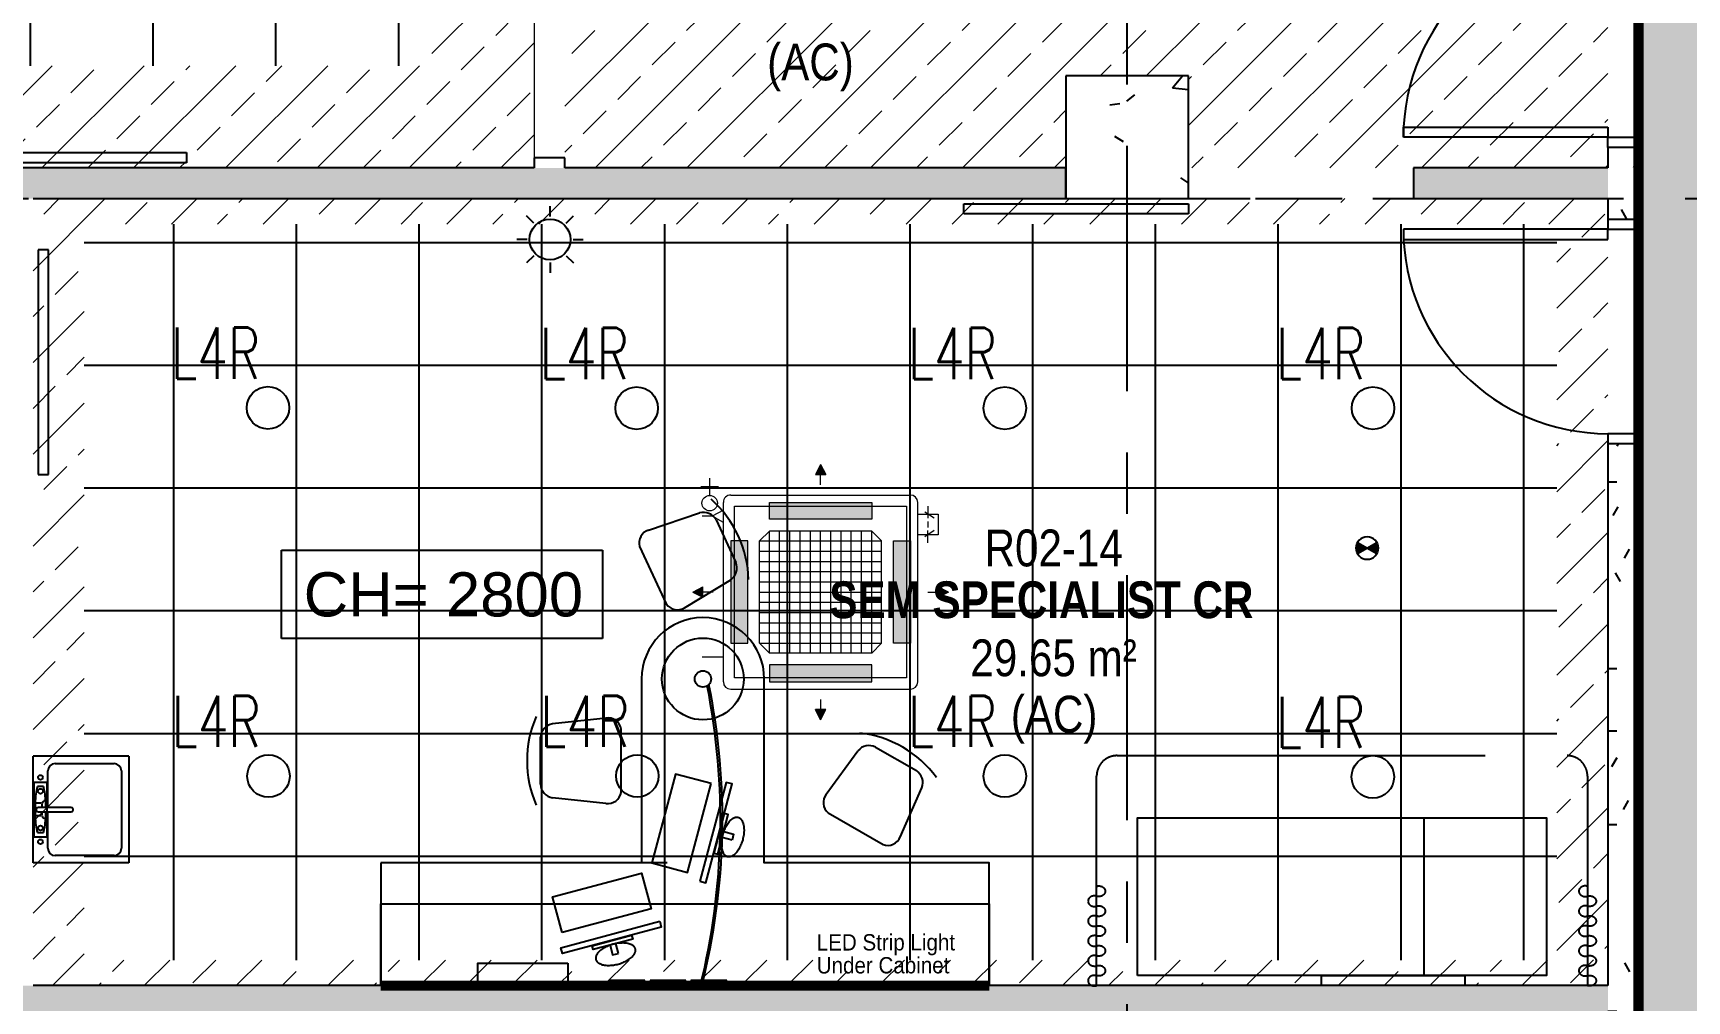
# Model space of a CAD drawing. Header units: millimetres. Extents: x -92759 to 184353, y -15225 to 86714.
# Drawn here: x 67351 to 75437, y 26216 to 30951 of the extents above; entities that cross this region are included whole.
import ezdxf

# ---------------------------------------------------------------- set-up
doc = ezdxf.new("R2010")
doc.units = ezdxf.units.MM
for name, pattern in [('HIDDEN', [0.375, 0.25, -0.125]), ('IDA - Grid Line', [2100, 1200, -300, 300, -300]), ('IDA - Hidden 2-1', [450, 300, -150]), ('IMPORT-ACAD_ISO12W100', [3150, 1800, -450, 0, -450, 0, -450])]:
    doc.linetypes.add(name, pattern=pattern)
for name, color, linetype in [('0-1', 9, 'Continuous'), ('0-Motion Sensor', 1, 'Continuous'), ('A-_DOOR----_E', 8, 'Continuous'), ('A-_ROOMNAME_A', 8, 'Continuous'), ('A-_SANIFIXR_E', 8, 'Continuous'), ('A-_WALL----_H-1', 9, 'Continuous'), ('A-_WALLPRTN_E', 8, 'Continuous'), ('A-PATT-CONC', 8, 'Continuous'), ('E-_LIGT----_E-', 3, 'Continuous'), ('E-legend', 1, 'Continuous'), ('HF Text', 7, 'Continuous'), ('M-_SANIFIXR_E', 9, 'Continuous'), ('M-ACMV_FCU', 5, 'Continuous'), ('PDF_M-_ACON----_E-N', 7, 'Continuous'), ('S-_COLN----_E', 8, 'Continuous')]:
    doc.layers.add(name, color=color, linetype=linetype)
for name, color, linetype, lineweight in [('A--', 134, '500-1-RP', 25), ('HFI 9MM FPB', 94, 'Continuous', 5), ('M-ACMV_CDP', 190, 'DRAIN_PIPE', 25), ('M-ACMV_FCU-1', 86, 'Continuous', 9), ('M-ACMV_PWR', 1, 'REFRIGERANT', 25), ('M-ACMV_REF_PIPE', 134, '500-1-RP', 25), ('M-ACMV_VCD', 7, 'Continuous', 25)]:
    doc.layers.add(name, color=color, linetype=linetype, lineweight=lineweight)
for name, color, linetype, true_color in [('A-_DETA----_E-1', 7, 'IDA - Hidden 2-1', 0xa5a5a5), ('A-_DETA----_ED-2', 1, 'Continuous', 0xff0000), ('A-_FURN--1', 7, 'Continuous', 0xaaaaaa), ('A-_FURN--2', 7, 'IMPORT-ACAD_ISO12W100', 0xaaaaaa), ('A-_FURN--3', 7, 'Continuous', 0xaaaaaa), ('A-_FURN--4', 7, 'Continuous', 0xaaaaaa), ('A-_FURN_CURTAIN-2', 7, 'Continuous', 0xaaaaaa), ('E-_FIREALAM_E-1', 1, 'Continuous', 0xff0000), ('S-_ANOTGRID_E-1', 9, 'IDA - Grid Line', 0x808080)]:
    doc.layers.add(name, color=color, linetype=linetype, true_color=true_color)
doc.styles.add('Arial', font='arial.ttf')
doc.styles.add('Arial Narrow_2', font='ARIALN.TTF', dxfattribs={"height": 225})
doc.styles.add('Arial Narrow_B_1', font='ARIALNB.TTF', dxfattribs={"height": 300})
doc.styles.add('Arial_4', font='arial.ttf', dxfattribs={"height": 1.8})
doc.styles.add('Simplex', font='simplex_.ttf', dxfattribs={"width": 0.7, "height": 450})
doc.styles.get("Standard").update_dxf_attribs({"font": 'arial.ttf'})
doc.linetypes.add('500-1-RP', pattern='A,0.75,-0.5,0.75,-0.5,0.75,-0.5,0.75,-1.7,["RP",Standard,S=1,R=0,X=-1,Y=-0.5],-1.7', length=7.9)
doc.linetypes.add('DRAIN_PIPE', pattern='A,0.5,-0.2,["D",Standard,S=0.1,R=0,X=-0.1,Y=-0.05],-0.25', length=0.95)
doc.linetypes.add('REFRIGERANT', pattern='A,15,-5.08,["R",Standard,S=2.54,R=0,X=-2.54,Y=-1.27],-5.08', length=25.16)
pattern_1 = [(0, (-11670.95, 40338.29), (609.6, 152.4), [50.292, -406.908, 50.292, -406.908, -2438.4]), (0, (-11670.95, 40338.29), (609.6, 152.4), [-914.4, 50.292, -864.108, 50.292, -406.908, -1066.8]), (0, (-11670.95, 40338.29), (609.6, 152.4), [-2286, 50.292, -254.508, 50.292, -711.708]), (120, (-11442.35, 40414.49), (-436.78227, 451.7291), [50.292, -406.908, 50.292, -406.908, -2438.4]), (120, (-11442.35, 40414.49), (-436.78227, 451.7291), [-914.4, 50.292, -864.108, 50.292, -406.908, -1066.8]), (120, (-11442.35, 40414.49), (-436.78227, 451.7291), [-2286, 50.292, -254.508, 50.292, -711.708]), (240, (-11366.15, 40719.29), (-172.81773, -604.1291), [50.292, -406.908, 50.292, -406.908, -2438.4]), (240, (-11366.15, 40719.29), (-172.81773, -604.1291), [-914.4, 50.292, -864.108, 50.292, -406.908, -1066.8]), (240, (-11366.15, 40719.29), (-172.81773, -604.1291), [-2286, 50.292, -254.508, 50.292, -711.708])]
pattern_2 = [(45, (-581589.02, -147239), (-224.5064, 224.5064), []), (45, (-581364.5, -147239), (-224.5064, 224.5064), [158.75, -79.375])]
pattern_3 = [(45, (-381589.02, -647239), (-224.5064, 224.5064), []), (45, (-381364.5, -647239), (-224.5064, 224.5064), [158.75, -79.375])]

# ---------------------------------------------------------------- blocks, each defined once
blk = doc.blocks.new('IDA - F - Single - Swing1 - 1100L X 2200H -TD-03-10510365-BLK8_RHH_2ND STOREY PLAN')
at = {"layer": 'A-_DOOR----_E'}
for p, q in [((-550, 75), (-500, 75)), ((-500, 75), (-500, -75)), ((500, 75), (550, 75)), ((500, -75), (500, 75)), ((-500, -75), (-550, -75)), ((450, -75), (500, -75)), ((450, -1075), (450, -75)), ((500, -75), (500, -1075)), ((550, -75), (500, -75)), ((500, -1075), (450, -1075))]:
    blk.add_line(p, q, dxfattribs=at)
blk.add_arc((500, -75), 1000, 180, 270, dxfattribs=at)
blk = doc.blocks.new('IDA - Strobe Light - IDA - Strobe Light-8826107-BLK8_RHH_2ND STOREY PLAN')
at = {"layer": 'A-_DETA----_ED-2'}
for p, q in [((0, 312.5), (0, 362.5)), ((-79.5, 279.5), (-114.9, 314.9)), ((79.5, 279.5), (114.9, 314.9)), ((-112.5, 200), (-162.5, 200)), ((112.5, 200), (162.5, 200)), ((-79.5, 120.5), (-114.9, 85.1)), ((0, 87.5), (0, 37.5)), ((79.5, 120.5), (114.9, 85.1))]:
    blk.add_line(p, q, dxfattribs=at)
blk.add_circle((0, 200), 100, dxfattribs=at)
blk = doc.blocks.new('One-Pane_Sliding_Door_4854 - B8-SD04 1100x2200-10511347-BLK8_RHH_2ND STOREY PLAN')
at = {"layer": 'A-_DOOR----_E'}
for p, q in [((-1650, -150), (-1650, -100)), ((-1650, -100), (-550, -100)), ((-550, -150), (-1650, -150)), ((-550, -100), (-550, -150))]:
    blk.add_line(p, q, dxfattribs=at)
blk = doc.blocks.new('One-Pane_Sliding_Door_4854 - B8-SD04 1100x2200-10511346-BLK8_RHH_2ND STOREY PLAN')
at = {"layer": 'A-_DOOR----_E'}
for p, q in [((-550, 150), (-1650, 150)), ((-1650, 150), (-1650, 100)), ((-1650, 100), (-550, 100)), ((-550, 100), (-550, 150))]:
    blk.add_line(p, q, dxfattribs=at)
blk = doc.blocks.new('IDA - F - Single - Swing1 - 1100L X 2200H -TD-03-10510367-BLK8_RHH_2ND STOREY PLAN')
at = {"layer": 'A-_DOOR----_E'}
for p, q in [((500, 1075), (450, 1075)), ((450, 1075), (450, 75)), ((500, 75), (500, 1075)), ((-500, 75), (-550, 75)), ((-500, -75), (-500, 75)), ((450, 75), (500, 75)), ((550, 75), (500, 75)), ((500, 75), (500, -75)), ((-550, -75), (-500, -75)), ((500, -75), (550, -75))]:
    blk.add_line(p, q, dxfattribs=at)
blk.add_arc((500, 75), 1000, 90, 180, dxfattribs=at)
blk = doc.blocks.new('1599_FURN_RHH_BLK8 _NEW__2ND STY_dwg_CURTAIN-10345795-BLK8_RHH_2ND STOREY PLAN')
at = {"layer": 'A-_FURN_CURTAIN-2'}
for points, weights in [([(364509.6, -317062.5), (364509.6, -317036.7), (364540.9, -317036.7)], [1, 0.707106781187, 1]), ([(364540.9, -317088.4), (364509.6, -317088.4), (364509.6, -317062.5)], [1, 0.707106781187, 1]), ([(364540.9, -317036.7), (364546.5, -317036.7), (364551.8, -317038.2)], [1, 0.931303290589, 0.894831553152]), ([(364562.6, -316988.1), (364557, -316988.1), (364551.8, -316989.6)], [1, 0.931303290714, 0.894831553285]), ([(364551.8, -317038.2), (364557, -317039.8), (364562.6, -317039.8)], [0.894831553151, 0.931303290588, 1]), ([(364593.9, -317013.9), (364593.9, -316988.1), (364562.6, -316988.1)], [1, 0.707106781187, 1]), ([(364562.6, -317039.8), (364593.9, -317039.8), (364593.9, -317013.9)], [1, 0.707106781187, 1]), ([(364509.6, -317159.7), (364509.6, -317133.8), (364540.9, -317133.8)], [1, 0.707106781187, 1]), ([(364551.8, -317086.8), (364546.5, -317088.4), (364540.9, -317088.4)], [0.894831553149, 0.931303290586, 1]), ([(364540.9, -317133.8), (364546.5, -317133.8), (364551.8, -317135.4)], [1, 0.931303290587, 0.894831553151]), ([(364562.6, -317085.3), (364557, -317085.3), (364551.8, -317086.8)], [1, 0.931303290589, 0.894831553152]), ([(364551.8, -317135.4), (364557, -317137), (364562.6, -317137)], [0.894831553149, 0.931303290586, 1]), ([(364593.9, -317111.1), (364593.9, -317085.3), (364562.6, -317085.3)], [1, 0.707106781187, 1]), ([(364562.6, -317137), (364593.9, -317137), (364593.9, -317111.1)], [1, 0.707106781187, 1]), ([(364540.9, -317185.6), (364509.6, -317185.6), (364509.6, -317159.7)], [1, 0.707106781187, 1]), ([(364551.8, -317184), (364546.5, -317185.6), (364540.9, -317185.6)], [0.89483155315, 0.931303290587, 1]), ([(364562.6, -317182.4), (364557, -317182.4), (364551.8, -317184)], [1, 0.931303290587, 0.894831553151]), ([(364593.9, -317208.3), (364593.9, -317182.4), (364562.6, -317182.4)], [1, 0.707106781187, 1]), ([(364562.6, -317234.2), (364593.9, -317234.2), (364593.9, -317208.3)], [1, 0.707106781187, 1]), ([(364509.6, -317256.9), (364509.6, -317231), (364540.9, -317231)], [1, 0.707106781187, 1]), ([(364540.9, -317282.8), (364509.6, -317282.8), (364509.6, -317256.9)], [1, 0.707106781187, 1]), ([(364540.9, -317231), (364546.5, -317231), (364551.8, -317232.6)], [1, 0.931303290587, 0.894831553151]), ([(364551.8, -317281.2), (364546.5, -317282.8), (364540.9, -317282.8)], [0.894831553151, 0.931303290587, 1]), ([(364551.8, -317232.6), (364557, -317234.2), (364562.6, -317234.2)], [0.89483155315, 0.931303290586, 1]), ([(364562.6, -317279.6), (364557, -317279.6), (364551.8, -317281.2)], [1, 0.931303290588, 0.894831553151]), ([(364593.9, -317305.5), (364593.9, -317279.6), (364562.6, -317279.6)], [1, 0.707106781187, 1]), ([(364562.6, -317331.4), (364593.9, -317331.4), (364593.9, -317305.5)], [1, 0.707106781187, 1]), ([(364509.6, -317354.1), (364509.6, -317328.2), (364540.9, -317328.2)], [1, 0.707106781187, 1]), ([(364540.9, -317380), (364509.6, -317380), (364509.6, -317354.1)], [1, 0.707106781187, 1]), ([(364540.9, -317328.2), (364546.5, -317328.2), (364551.8, -317329.8)], [1, 0.931303290716, 0.894831553287]), ([(364551.8, -317378.4), (364546.5, -317380), (364540.9, -317380)], [0.894831553151, 0.931303290587, 1]), ([(364551.8, -317329.8), (364557, -317331.4), (364562.6, -317331.4)], [0.89483155315, 0.931303290587, 1]), ([(364562.6, -317376.8), (364557, -317376.8), (364551.8, -317378.4)], [1, 0.931303290587, 0.89483155315]), ([(364593.9, -317402.7), (364593.9, -317376.8), (364562.6, -317376.8)], [1, 0.707106781187, 1]), ([(364509.6, -317451.3), (364509.6, -317425.4), (364540.9, -317425.4)], [1, 0.707106781187, 1]), ([(364540.9, -317477.2), (364509.6, -317477.2), (364509.6, -317451.3)], [1, 0.707106781187, 1]), ([(364540.9, -317425.4), (364546.5, -317425.4), (364551.8, -317427)], [1, 0.931303290587, 0.894831553151]), ([(364551.8, -317427), (364557, -317428.6), (364562.6, -317428.6)], [0.89483155315, 0.931303290587, 1]), ([(364562.6, -317428.6), (364593.9, -317428.6), (364593.9, -317402.7)], [1, 0.707106781187, 1]), ([(364551.8, -317475.6), (364546.5, -317477.2), (364540.9, -317477.2)], [0.894831553151, 0.931303290587, 1])]:
    blk.add_rational_spline(points, weights, degree=2, dxfattribs=at)
blk = doc.blocks.new('1599_FURN_RHH_BLK8 _NEW__2ND STY_dwg_CURTAIN-10345796-BLK8_RHH_2ND STOREY PLAN')
at = {"layer": 'A-_FURN_CURTAIN-2'}
for points, weights in [([(364509.6, -317062.5), (364509.6, -317036.7), (364540.9, -317036.7)], [1, 0.707106781187, 1]), ([(364540.9, -317088.4), (364509.6, -317088.4), (364509.6, -317062.5)], [1, 0.707106781187, 1]), ([(364540.9, -317036.7), (364546.5, -317036.7), (364551.8, -317038.2)], [1, 0.931303290589, 0.894831553152]), ([(364562.6, -316988.1), (364557, -316988.1), (364551.8, -316989.6)], [1, 0.931303290714, 0.894831553285]), ([(364551.8, -317038.2), (364557, -317039.8), (364562.6, -317039.8)], [0.894831553151, 0.931303290588, 1]), ([(364593.9, -317013.9), (364593.9, -316988.1), (364562.6, -316988.1)], [1, 0.707106781187, 1]), ([(364562.6, -317039.8), (364593.9, -317039.8), (364593.9, -317013.9)], [1, 0.707106781187, 1]), ([(364509.6, -317159.7), (364509.6, -317133.8), (364540.9, -317133.8)], [1, 0.707106781187, 1]), ([(364551.8, -317086.8), (364546.5, -317088.4), (364540.9, -317088.4)], [0.894831553149, 0.931303290586, 1]), ([(364540.9, -317133.8), (364546.5, -317133.8), (364551.8, -317135.4)], [1, 0.931303290587, 0.894831553151]), ([(364562.6, -317085.3), (364557, -317085.3), (364551.8, -317086.8)], [1, 0.931303290589, 0.894831553152]), ([(364551.8, -317135.4), (364557, -317137), (364562.6, -317137)], [0.894831553149, 0.931303290586, 1]), ([(364593.9, -317111.1), (364593.9, -317085.3), (364562.6, -317085.3)], [1, 0.707106781187, 1]), ([(364562.6, -317137), (364593.9, -317137), (364593.9, -317111.1)], [1, 0.707106781187, 1]), ([(364540.9, -317185.6), (364509.6, -317185.6), (364509.6, -317159.7)], [1, 0.707106781187, 1]), ([(364551.8, -317184), (364546.5, -317185.6), (364540.9, -317185.6)], [0.89483155315, 0.931303290587, 1]), ([(364562.6, -317182.4), (364557, -317182.4), (364551.8, -317184)], [1, 0.931303290587, 0.894831553151]), ([(364593.9, -317208.3), (364593.9, -317182.4), (364562.6, -317182.4)], [1, 0.707106781187, 1]), ([(364562.6, -317234.2), (364593.9, -317234.2), (364593.9, -317208.3)], [1, 0.707106781187, 1]), ([(364509.6, -317256.9), (364509.6, -317231), (364540.9, -317231)], [1, 0.707106781187, 1]), ([(364540.9, -317282.8), (364509.6, -317282.8), (364509.6, -317256.9)], [1, 0.707106781187, 1]), ([(364540.9, -317231), (364546.5, -317231), (364551.8, -317232.6)], [1, 0.931303290587, 0.894831553151]), ([(364551.8, -317281.2), (364546.5, -317282.8), (364540.9, -317282.8)], [0.894831553151, 0.931303290587, 1]), ([(364551.8, -317232.6), (364557, -317234.2), (364562.6, -317234.2)], [0.89483155315, 0.931303290586, 1]), ([(364562.6, -317279.6), (364557, -317279.6), (364551.8, -317281.2)], [1, 0.931303290588, 0.894831553151]), ([(364593.9, -317305.5), (364593.9, -317279.6), (364562.6, -317279.6)], [1, 0.707106781187, 1]), ([(364562.6, -317331.4), (364593.9, -317331.4), (364593.9, -317305.5)], [1, 0.707106781187, 1]), ([(364509.6, -317354.1), (364509.6, -317328.2), (364540.9, -317328.2)], [1, 0.707106781187, 1]), ([(364540.9, -317380), (364509.6, -317380), (364509.6, -317354.1)], [1, 0.707106781187, 1]), ([(364540.9, -317328.2), (364546.5, -317328.2), (364551.8, -317329.8)], [1, 0.931303290716, 0.894831553287]), ([(364551.8, -317378.4), (364546.5, -317380), (364540.9, -317380)], [0.894831553151, 0.931303290587, 1]), ([(364551.8, -317329.8), (364557, -317331.4), (364562.6, -317331.4)], [0.89483155315, 0.931303290587, 1]), ([(364562.6, -317376.8), (364557, -317376.8), (364551.8, -317378.4)], [1, 0.931303290587, 0.89483155315]), ([(364593.9, -317402.7), (364593.9, -317376.8), (364562.6, -317376.8)], [1, 0.707106781187, 1]), ([(364509.6, -317451.3), (364509.6, -317425.4), (364540.9, -317425.4)], [1, 0.707106781187, 1]), ([(364540.9, -317477.2), (364509.6, -317477.2), (364509.6, -317451.3)], [1, 0.707106781187, 1]), ([(364540.9, -317425.4), (364546.5, -317425.4), (364551.8, -317427)], [1, 0.931303290587, 0.894831553151]), ([(364551.8, -317427), (364557, -317428.6), (364562.6, -317428.6)], [0.89483155315, 0.931303290587, 1]), ([(364562.6, -317428.6), (364593.9, -317428.6), (364593.9, -317402.7)], [1, 0.707106781187, 1]), ([(364551.8, -317475.6), (364546.5, -317477.2), (364540.9, -317477.2)], [0.894831553151, 0.931303290587, 1])]:
    blk.add_rational_spline(points, weights, degree=2, dxfattribs=at)
blk = doc.blocks.new('1599_FURN_RHH_BLK8 _NEW__2ND STY_dwg-10261561-BLK8_RHH_2ND STOREY PLAN')
at = {"layer": 'A-_FURN--1'}
for p, q in [((-19940.2, -50822.1), (-19691.6, -50737.1)), ((-19610.4, -50772), (-19513.2, -50980.4)), ((-19984.6, -50902.7), (-19853.9, -51183.1)), ((-19765.3, -51201.8), (-19538.7, -51065)), ((-19974.8, -51550.1), (-19974.8, -52450.1)), ((-20147.2, -51741), (-20410.3, -51769.2)), ((-20074.8, -52104.8), (-20074.8, -51795.4)), ((-20469.2, -52065.1), (-20469.2, -51835.1)), ((-19071.7, -52113.8), (-18916.9, -51901.6)), ((-18830.4, -51883.5), (-18631.2, -51998.5)), ((-20149.1, -52159), (-20410.3, -52131)), ((-18710.7, -52324.4), (-18603.6, -52082.5)), ((-19061.9, -52205.2), (-18794, -52359.9)), ((-19849.8, -52450.1), (-21249.8, -52450.1)), ((-21249.8, -52450.1), (-21249.8, -53050.1)), ((-21249.8, -52650.1), (-18274.8, -52650.1)), ((-21249.8, -53050.1), (-21249.8, -52650.1)), ((-18274.8, -52650.1), (-18274.8, -53050.1)), ((-21249.8, -53050.1), (-18274.8, -53050.1)), ((-18274.8, -53050.1), (-21249.8, -53050.1))]:
    blk.add_line(p, q, dxfattribs=at)
at = {"layer": 'A-_FURN--1', "flags": 128}
blk.add_lwpolyline([(-18274.8, -53050.1), (-18274.8, -52450.1), (-19374.8, -52450.1), (-19374.8, -51550.1)], dxfattribs=at)
for points in [[(-19689.8, -52539), (-19660.8, -52546.7), (-19531.4, -52063.8), (-19560.4, -52056)], [(-19622, -52401.8), (-19602.6, -52407), (-19550.9, -52213.8), (-19570.2, -52208.6)], [(-17549.8, -53000.1), (-17549.8, -52230.1), (-15549.8, -52230.1), (-15549.8, -53000.1)], [(-19532.4, -52337.8), (-19580.6, -52324.9), (-19572.9, -52295.9), (-19524.6, -52308.9)], [(-19885.9, -52735.1), (-19878.2, -52764.1), (-20361.1, -52893.5), (-20368.9, -52864.5)], [(-20023.1, -52802.9), (-20017.9, -52822.2), (-20211.1, -52874), (-20216.2, -52854.7)], [(-20087, -52892.5), (-20100, -52844.2), (-20129, -52852), (-20116, -52900.3)], [(-15949.8, -53050.1), (-16649.8, -53050.1), (-16649.8, -53000.1), (-15949.8, -53000.1)]]:
    blk.add_lwpolyline(points, close=True, dxfattribs=at)
at = {"layer": 'A-_FURN--1'}
for centre, radius, start, end in [((-19998.7, -51080), 547.7, 1.66493, 48.33507), ((-19673.2, -50806.3), 71.6, 28.69503, 104.88429), ((-19921.2, -50885.1), 65.8, 106.73506, 195.48458), ((-19579.9, -51006.4), 71.6, 305.11571, 21.30497), ((-19799.7, -51145.8), 65.8, 214.51542, 303.26494), ((-19674.8, -51550.1), 300, 0, 180), ((-19987.1, -51950), 547.7, 156.66493, 203.33507), ((-20139.6, -51806.3), 65.8, 9.51542, 98.26494), ((-20397.7, -51839.7), 71.6, 100.11571, 176.30497), ((-18971.8, -52358.5), 547.7, 36.66493, 83.33507), ((-18862.1, -51947.7), 71.6, 63.69503, 139.88429), ((-20397.7, -52060.5), 71.6, 183.69503, 259.88429), ((-18670.9, -52058.1), 71.6, 340.11571, 56.30497), ((-20139.6, -52093.9), 65.8, 261.73506, 350.48458), ((-19020.1, -52154.5), 65.8, 141.73506, 230.48458), ((-18771, -52298.3), 65.8, 249.51542, 338.26494)]:
    blk.add_arc(centre, radius, start, end, dxfattribs=at)
for points in [[(-19576.8, -52310.4), (-19550.9, -52213.8), (-19502.6, -52226.8)], [(-19502.6, -52226.8), (-19454.3, -52239.7), (-19480.2, -52336.3)], [(-19554.4, -52419.9), (-19602.6, -52407), (-19576.8, -52310.4)], [(-19480.2, -52336.3), (-19506.1, -52432.9), (-19554.4, -52419.9)], [(-20114.5, -52848.1), (-20211.1, -52874), (-20198.1, -52922.3)], [(-20004.9, -52870.5), (-20017.9, -52822.2), (-20114.5, -52848.1)], [(-20088.6, -52944.7), (-19992, -52918.8), (-20004.9, -52870.5)], [(-20198.1, -52922.3), (-20185.2, -52970.6), (-20088.6, -52944.7)]]:
    blk.add_rational_spline(points, [1, 0.707106781187, 1], degree=2, dxfattribs=at)
at = {"layer": 'A-_FURN--2'}
for p, q in [((-17649.8, -51925.1), (-15449.8, -51925.1)), ((-17749.8, -53050.1), (-17749.8, -52025.1)), ((-15349.8, -52025.1), (-15349.8, -53050.1))]:
    blk.add_line(p, q, dxfattribs=at)
at = {"layer": 'A-_FURN--2', "flags": 128}
for points in [[(-20133.2, -53025.1), (-20133.2, -53050.1), (-19958.2, -53050.1), (-19958.2, -53025.1)], [(-19933.2, -53025.1), (-19933.2, -53050.1), (-19758.2, -53050.1), (-19758.2, -53025.1)], [(-19733.2, -53025.1), (-19733.2, -53050.1), (-19558.2, -53050.1), (-19558.2, -53025.1)]]:
    blk.add_lwpolyline(points, close=True, dxfattribs=at)
at = {"layer": 'A-_FURN--2'}
for centre, start, end in [((-17649.8, -52025.1), 90, 180), ((-15449.8, -52025.1), 0, 90)]:
    blk.add_arc(centre, 100, start, end, dxfattribs=at)
at = {"layer": 'A-_FURN--3', "flags": 128}
for points in [[(-19634.4, -52062), (-19808.3, -52015.4), (-19924.8, -52450.1), (-19750.9, -52496.7)], [(-20362.9, -52790.4), (-20409.4, -52616.6), (-19974.8, -52500.1), (-19928.2, -52674)], [(-20334.8, -52940.1), (-20334.8, -53050.1), (-20774.8, -53050.1), (-20774.8, -52940.1)]]:
    blk.add_lwpolyline(points, close=True, dxfattribs=at)
at = {"layer": 'A-_FURN--3'}
for radius in [200, 40]:
    blk.add_circle((-19674.8, -51550.1), radius, dxfattribs=at)
for centre, radius, start, end in [((-22986.8, -52242.1), 3397.5, 346.24177, 11.16737), ((-22896.9, -52238.7), 3317.9, 345.84539, 11.49781)]:
    blk.add_arc(centre, radius, start, end, dxfattribs=at)
at = {"layer": 'A-_FURN--4'}
blk.add_line((-16149.8, -52230.1), (-16149.8, -53000.1), dxfattribs=at)
at = {"layer": 'A-_SANIFIXR_E'}
for p, q in [((-22481.8, -51928.1), (-22949.8, -51928.1)), ((-22949.8, -52450.1), (-22949.8, -51928.1)), ((-22841.8, -51964.1), (-22553.8, -51964.1)), ((-22481.8, -51928.1), (-22481.8, -52450.1)), ((-22945.3, -52054.1), (-22882.3, -52054.1)), ((-22945.3, -52324.1), (-22945.3, -52054.1)), ((-22882.3, -52054.1), (-22882.3, -52324.1)), ((-22877.8, -52178.1), (-22877.8, -52000.1)), ((-22517.8, -52000.1), (-22517.8, -52378.1)), ((-22899.3, -52076.6), (-22928.2, -52076.6)), ((-22910.1, -52157.9), (-22936, -52157.9)), ((-22910.1, -52220.3), (-22936, -52220.3)), ((-22934.2, -52187.1), (-22934.2, -52191.6)), ((-22763.2, -52178.1), (-22925.2, -52178.1)), ((-22925.2, -52200.6), (-22763.2, -52200.6)), ((-22907.6, -52159.8), (-22907.6, -52178.1)), ((-22907.6, -52200.9), (-22907.6, -52218.3)), ((-22877.8, -52378.1), (-22877.8, -52200.6)), ((-22754.2, -52191.6), (-22754.2, -52187.1)), ((-22928.2, -52301.6), (-22899.3, -52301.6)), ((-22882.3, -52324.1), (-22945.3, -52324.1)), ((-22481.8, -52450.1), (-22949.8, -52450.1)), ((-22553.8, -52414.1), (-22841.8, -52414.1))]:
    blk.add_line(p, q, dxfattribs=at)
for centre, radius in [((-22913.8, -52031.6), 11.4), ((-22913.8, -52099.1), 12.3), ((-22913.8, -52279.1), 12.3), ((-22913.8, -52346.6), 11.4)]:
    blk.add_circle(centre, radius, dxfattribs=at)
for centre, radius, start, end in [((-22841.8, -52000.1), 36, 90, 180), ((-22553.8, -52000.1), 36, 0, 90), ((-22259, -52189.1), 681.5, 175.31236, 180), ((-22585.8, -52162.3), 353.6, 168.80249, 175.31236), ((-22788.1, -52122.3), 147.4, 161.95433, 168.80249), ((-22883.6, -52169.1), 25.7, 108.01466, 151.55865), ((-23039.5, -52122.3), 147.4, 11.19751, 18.04567), ((-23241.7, -52162.3), 353.6, 4.68764, 11.19751), ((-23568.6, -52189.1), 681.5, 0.92126, 4.68764), ((-22259, -52189.1), 681.5, 180, 184.68764), ((-22925.2, -52187.1), 9, 90, 180), ((-22925.2, -52191.6), 9, 180, 270), ((-22883.6, -52209.1), 25.7, 208.44135, 251.98534), ((-23568.6, -52189.1), 681.5, 355.31236, 359.02956), ((-22763.2, -52187.1), 9, 0, 90), ((-22763.2, -52191.6), 9, 270, 0), ((-22585.8, -52215.9), 353.6, 184.68764, 191.19751), ((-22788.1, -52255.9), 147.4, 191.19751, 198.04567), ((-23039.5, -52255.9), 147.4, 341.95433, 348.80249), ((-23241.7, -52215.9), 353.6, 348.80249, 355.31236), ((-22841.8, -52378.1), 36, 180, 270), ((-22553.8, -52378.1), 36, 270, 0)]:
    blk.add_arc(centre, radius, start, end, dxfattribs=at)
at = {"rotation": 180}
blk.add_blockref('1599_FURN_RHH_BLK8 _NEW__2ND STY_dwg_CURTAIN-10345796-BLK8_RHH_2ND STOREY PLAN', (346802, -370039.7), dxfattribs=at)
at = {"extrusion": (0, 0, -1), "zscale": -1, "rotation": 180}
blk.add_blockref('1599_FURN_RHH_BLK8 _NEW__2ND STY_dwg_CURTAIN-10345795-BLK8_RHH_2ND STOREY PLAN', (379901.5, -370039.7), dxfattribs=at)
blk = doc.blocks.new('A$C3019c3af')
at = {"layer": 'A-_WALL----_H-1'}
h = blk.add_hatch(dxfattribs=at)
h.set_pattern_fill('FP_8', color=256, style=0, pattern_type=2)
h.set_pattern_definition(pattern_1)
h.paths.add_polyline_path([(-12750, -2450), (-12750, -2400), (-12900, -2400), (-12900, -2450), (-12825, -2450)])
h.paths.add_polyline_path([(-12900, -1300), (-12750, -1300), (-12750, 3350), (-12900, 3350)])
h.paths.add_polyline_path([(-12825, 4450), (-12750, 4450), (-12750, 6950), (-12900, 6950), (-12900, 4450)])
h = blk.add_hatch(dxfattribs=at)
h.set_pattern_fill('FP_8', color=256, style=0, pattern_type=2)
h.set_pattern_definition(pattern_1)
h.paths.add_polyline_path([(-7500, -6600), (-7500, -3800), (-7650, -3800), (-7650, -6600), (-7575, -6600)])
h.paths.add_polyline_path([(-7500, -2700), (-7500, -2350), (-7650, -2350), (-7650, -2700), (-7575, -2700)])
h.paths.add_polyline_path([(-7650, -1250), (-7500, -1250), (-7500, 3300), (-7650, 3300), (-7650, 950)])
h.paths.add_polyline_path([(-7500, 4400), (-7500, 6950), (-7650, 6950), (-7650, 4400), (-7575, 4400)])
h = blk.add_hatch(dxfattribs=at)
h.set_pattern_fill('FP_8', color=256, style=0, pattern_type=2)
h.set_pattern_definition(pattern_1)
h.paths.add_polyline_path([(-20250, -2600), (-17700, -2600), (-17700, -2450), (-20500, -2450), (-20500, -2600), (-20400, -2600)])
h.paths.add_polyline_path([(-7650, -2600), (-7650, -2450), (-8600, -2450), (-8600, -2600)])
h.paths.add_polyline_path([(-15425, -2600), (-10300, -2600), (-10300, -2450), (-15700, -2450), (-15700, -2600), (-15500, -2600)])
h.paths.add_polyline_path([(-23188.5, -2600), (-21600, -2600), (-21600, -2450), (-27300, -2450), (-27300, -2600), (-26358.7, -2600)])
h.paths.add_polyline_path([(-17100, -2600), (-16800, -2600), (-16800, -2450), (-17100, -2450), (-17100, -2525)])
h = blk.add_hatch(dxfattribs=at)
h.set_pattern_fill('FP_8', color=256, style=0, pattern_type=2)
h.set_pattern_definition(pattern_1)
h.paths.add_polyline_path([(-10507.7, -6600), (-7650, -6600), (-7650, -6450), (-27700, -6450), (-27700, -6600), (-15350, -6600)])
at = {"layer": 'S-_COLN----_E'}
h = blk.add_hatch(dxfattribs=at)
h.set_pattern_fill('FP_1', color=256, style=0, pattern_type=2)
h.set_pattern_definition([(50, (-11670.95, 40338.3), (1093.104, -95.634), [114.3, -1257.3]), (355, (-11671, 40338.3), (-211.457, 1146.34), [91.44, -1005.84]), (100.451, (-11579.9, 40330.3), (881.656, 1050.7), [97.14, -1068.54]), (46.184, (-11671, 40643.1), (1626.475, -252.257), [171.45, -1885.95]), (96.636, (-11535.4, 40622), (1424.416, 1484.565), [145.71, -1602.81]), (351.184, (-11671, 40643.1), (1424.43, 1484.55), [137.16, -1508.76]), (21, (-11518.55, 40566.9), (909.686, -613.591), [114.3, -1257.3]), (326, (-11518.6, 40566.9), (370.812, 1105.13), [91.44, -1005.84]), (71.451, (-11442.7, 40515.8), (1280.503, 491.528), [97.14, -1068.54]), (37.5, (-11670.95, 40338.3), (18.5313, 507.3303), [50.292, -943.356, 50.292, -970.788, -1009.65]), (37.5, (-11670.95, 40338.3), (18.5313, 507.3303), [-2014.728, 50.292, -959.358]), (7.5, (-11670.95, 40338.3), (400.918, 601.0836), [50.292, -531.876, 50.292, -920.496, -384.81]), (7.5, (-11670.95, 40338.3), (400.918, 601.0836), [-1552.956, 50.292, -334.518]), (327.5, (-12010.8, 40338.3), (813.545, -34.3737), [50.292, -330.708, 50.292, -1138.428, -1577.34]), (327.5, (-12010.8, 40338.3), (813.545, -34.3737), [-1569.72, 50.292, -1527.048]), (317.5, (-12163.2, 40338.3), (888.775, 152.56), [50.292, -445.008, 50.292, -739.14, -1120.14]), (317.5, (-12163.2, 40338.3), (888.775, 152.56), [-1284.732, 50.292, -1069.848])])
h.paths.add_polyline_path([(-9700, -2600), (-9700, -2000), (-10300, -2000), (-10300, -2600)])
at = {"layer": 'A-_DETA----_E-1'}
blk.add_line((-9700, -2600), (-8600, -2600), dxfattribs=at)
at = {"layer": 'A-_WALLPRTN_E'}
for p, q in [((-12900, -2400), (-12900, -2450)), ((-12750, -2400), (-12900, -2400)), ((-12750, -2450), (-12750, -2400)), ((-7650, -2350), (-7650, -2450)), ((-7500, -2350), (-7650, -2350)), ((-7500, -2700), (-7500, -2350)), ((-12900, -2450), (-15700, -2450)), ((-10300, -2450), (-12750, -2450)), ((-10300, -2600), (-10300, -2450)), ((-7650, -2450), (-8600, -2450)), ((-8600, -2450), (-8600, -2600)), ((-15350, -2600), (-10300, -2600)), ((-8600, -2600), (-7650, -2600)), ((-7650, -2600), (-7650, -2700)), ((-7650, -2700), (-7500, -2700)), ((-7650, -3800), (-7650, -6450)), ((-7500, -3800), (-7650, -3800)), ((-7500, -6600), (-7500, -3800)), ((-7650, -6450), (-15350, -6450))]:
    blk.add_line(p, q, dxfattribs=at)
at = {"layer": 'M-_SANIFIXR_E'}
for p, q in [((-14882, -5328), (-15350, -5328)), ((-15350, -5850), (-15350, -5328)), ((-14882, -5328), (-14882, -5850)), ((-15278, -5578), (-15278, -5400)), ((-15242, -5364), (-14954, -5364)), ((-14918, -5400), (-14918, -5778)), ((-15345.5, -5454), (-15282.5, -5454)), ((-15345.5, -5724), (-15345.5, -5454)), ((-15299.5, -5476.5), (-15328.5, -5476.5)), ((-15282.5, -5454), (-15282.5, -5724)), ((-15310.3, -5557.8), (-15336.2, -5557.8)), ((-15163.4, -5578), (-15325.4, -5578)), ((-15307.9, -5559.8), (-15307.9, -5578)), ((-15310.3, -5620.2), (-15336.2, -5620.2)), ((-15334.4, -5587), (-15334.4, -5591.5)), ((-15325.4, -5600.5), (-15163.4, -5600.5)), ((-15307.9, -5600.8), (-15307.9, -5618.3)), ((-15278, -5778), (-15278, -5600.5)), ((-15154.4, -5591.5), (-15154.4, -5587)), ((-15282.5, -5724), (-15345.5, -5724)), ((-15328.5, -5701.5), (-15299.5, -5701.5)), ((-14954, -5814), (-15242, -5814)), ((-14882, -5850), (-15350, -5850))]:
    blk.add_line(p, q, dxfattribs=at)
for centre, radius in [((-15314, -5499), 12.3), ((-15314, -5431.5), 11.4), ((-15314, -5679), 12.3), ((-15314, -5746.5), 11.4)]:
    blk.add_circle(centre, radius, dxfattribs=at)
for centre, radius, start, end in [((-15242, -5400), 36, 90, 180), ((-14954, -5400), 36, 0, 90), ((-14986.1, -5562.2), 353.6, 168.80249, 175.31236), ((-15188.3, -5522.2), 147.4, 161.95433, 168.80249), ((-15439.7, -5522.2), 147.4, 11.19751, 18.04567), ((-15641.9, -5562.2), 353.6, 4.68764, 11.19751), ((-14659.2, -5589), 681.5, 175.31236, 180), ((-15325.4, -5587), 9, 90, 180), ((-15283.8, -5569), 25.7, 108.01466, 151.55865), ((-15968.8, -5589), 681.5, 0.92126, 4.68764), ((-15163.4, -5587), 9, 0, 90), ((-14659.2, -5589), 681.5, 180, 184.68764), ((-14986.1, -5615.8), 353.6, 184.68764, 191.19751), ((-15325.4, -5591.5), 9, 180, 270), ((-15283.8, -5609), 25.7, 208.44135, 251.98534), ((-15641.9, -5615.8), 353.6, 348.80249, 355.31236), ((-15968.8, -5589), 681.5, 355.31236, 359.02956), ((-15163.4, -5591.5), 9, 270, 0), ((-15188.3, -5655.8), 147.4, 191.19751, 198.04567), ((-15439.7, -5655.8), 147.4, 341.95433, 348.80249), ((-15242, -5778), 36, 180, 270), ((-14954, -5778), 36, 270, 0)]:
    blk.add_arc(centre, radius, start, end, dxfattribs=at)
at = {"layer": 'S-_ANOTGRID_E-1'}
for p, q in [((-10000, -20341.4), (-10000, 52351.8)), ((-38173.1, -2600), (13784.7, -2600))]:
    blk.add_line(p, q, dxfattribs=at)
at = {"layer": 'S-_COLN----_E'}
for p, q in [((-9700, -2000), (-10300, -2000)), ((-10300, -2000), (-10300, -2450)), ((-9700, -2600), (-9700, -2000)), ((-10300, -2450), (-10300, -2600)), ((-10300, -2600), (-9700, -2600))]:
    blk.add_line(p, q, dxfattribs=at)
at = {"layer": 'A-_DOOR----_E'}
for name, p, rotation in [('IDA - F - Single - Swing1 - 1100L X 2200H -TD-03-10510365-BLK8_RHH_2ND STOREY PLAN', (-7575, -1800), 269.9999999999999), ('One-Pane_Sliding_Door_4854 - B8-SD04 1100x2200-10511347-BLK8_RHH_2ND STOREY PLAN', (-16250, -2525), 180), ('IDA - F - Single - Swing1 - 1100L X 2200H -TD-03-10510367-BLK8_RHH_2ND STOREY PLAN', (-7575, -3250), 89.99999999999972), ('One-Pane_Sliding_Door_4854 - B8-SD04 1100x2200-10511346-BLK8_RHH_2ND STOREY PLAN', (-15425, -4500), 269.9999999999999)]:
    blk.add_blockref(name, p, dxfattribs=dict(at, rotation=rotation))
blk.add_blockref('One-Pane_Sliding_Door_4854 - B8-SD04 1100x2200-10511347-BLK8_RHH_2ND STOREY PLAN', (-9150, -2525), dxfattribs=at)
at = {"layer": 'E-_FIREALAM_E-1', "rotation": 180}
blk.add_blockref('IDA - Strobe Light - IDA - Strobe Light-8826107-BLK8_RHH_2ND STOREY PLAN', (-12822.5, -2600), dxfattribs=at)
at = {"layer": 'M-_SANIFIXR_E'}
blk.add_blockref('1599_FURN_RHH_BLK8 _NEW__2ND STY_dwg-10261561-BLK8_RHH_2ND STOREY PLAN', (7599.8, 46600.1), dxfattribs=at)
at = {"layer": 'A-_ROOMNAME_A', "char_height": 180, "attachment_point": 1}
for s, insert, width, style in [('(AC)', (-11760.8, -1841.6), 541.139, 'Arial Narrow_2'), ('R02-14', (-10697.6, -4219), 853.797, 'Arial Narrow_2'), ('SEM SPECIALIST CR', (-11456.6, -4472.5), 2693.67, 'Arial Narrow_B_1'), ('29.65 m²', (-10767.4, -4756.5), 1022.152, 'Arial Narrow_2'), ('(AC)', (-10569.4, -5032.2), 541.139, 'Arial Narrow_2')]:
    blk.add_mtext(s, dxfattribs=dict(at, insert=insert, width=width, style=style))
blk = doc.blocks.new('RCP_B8L2')
at = {"layer": 'A-PATT-CONC'}
h = blk.add_hatch(dxfattribs=at)
h.set_pattern_fill('ANSI37', color=256, scale=189, angle=45)
h.set_pattern_definition([(90, (-383318.07, -181127.3), (-600.075, 0), []), (180, (-383318.07, -181127.3), (-6e-14, -600.075), [])])
h.paths.add_polyline_path([(-389318.1, -181127.3), (-383318.1, -181127.3), (-383318.1, -189527.3), (-389318.1, -189527.3)])
h = blk.add_hatch(dxfattribs=at)
h.set_pattern_fill('ANSI37', color=256, scale=189, angle=45)
h.set_pattern_definition([(90, (-385018.07, -190302.3), (-600.075, 0), []), (180, (-385018.07, -190302.3), (-6e-14, -600.075), [])])
h.paths.add_polyline_path([(-385018.1, -190302.3), (-377818.1, -190302.3), (-377818.1, -193902.3), (-385018.1, -193902.3)])
at = {"layer": 'HFI 9MM FPB'}
h = blk.add_hatch(dxfattribs=at)
h.set_pattern_fill('ANSI33', color=256, scale=50)
h.set_pattern_definition(pattern_3)
h.paths.add_polyline_path([(-397818.1, -145727.3), (-400118.1, -145727.3), (-400118.1, -175677.3), (-397818.1, -175677.3), (-397818.1, -149677.3), (-369818.1, -149677.3), (-369818.1, -175677.3), (-400118.1, -175677.3), (-400118.1, -180477.3), (-377418.1, -180477.3), (-377418.1, -194177.3), (-377868.1, -194177.3), (-377868.1, -197377.3), (-373818.1, -197377.3), (-373818.1, -196977.3), (-373218.1, -196977.3), (-373218.1, -197377.3), (-372328.1, -197377.3), (-372328.1, -187777.3), (-373518.1, -187777.3), (-373518.1, -183977.3), (-369718.1, -183977.3), (-369718.1, -184377.3), (-367302.1, -184377.3), (-367302.1, -183227.3), (-367418.1, -183227.3), (-367418.1, -174577.3), (-365018.1, -174577.3), (-365018.1, -174045.3), (-364918.1, -174045.3), (-364918.1, -173009.3), (-365018.1, -173009.3), (-365018.1, -172877.3), (-367418.1, -172877.3), (-367418.1, -161227.3), (-365818.1, -161227.3), (-365818.1, -161927.3), (-362518.1, -161927.3), (-362518.1, -160193), (-362518.1, -159277.3), (-362718.1, -159277.3), (-362718.1, -157677.3), (-364168.1, -157677.3), (-364168.1, -158127.3), (-364455.6, -158127.3), (-365318.1, -158127.3), (-365318.1, -158827.3), (-366818.1, -158827.3), (-366818.1, -159277.3), (-367418.1, -159277.3), (-367418.1, -145307.3), (-369018.1, -145307.3), (-369018.1, -145557.3), (-369818.1, -145557.3), (-369818.1, -147877.3), (-377418.1, -147877.3), (-377418.1, -145557.7), (-379668.1, -145557.7), (-379668.1, -147877.3), (-394868.1, -147877.3), (-394868.1, -146527.3), (-397818.1, -146527.3)])
h.paths.add_polyline_path([(-399868.1, -146002.3), (-398068.1, -146002.3), (-398068.1, -175402.3), (-399868.1, -175402.3)], flags=16)
h.paths.add_polyline_path([(-379218.1, -147877.3), (-379218.1, -146077.3), (-378018.1, -146077.3), (-378018.1, -147877.3), (-369818.1, -147877.3), (-369818.1, -149677.3), (-397818.1, -149677.3), (-397818.1, -147877.3), (-397818.1, -146677.3), (-396618.1, -146677.3), (-395418.1, -146677.3), (-395418.1, -147877.3)], flags=16)
h.paths.add_polyline_path([(-369518.1, -175677.3), (-367718.1, -175677.3), (-367718.1, -145677.3), (-369518.1, -145677.3)], flags=16)
h.paths.add_polyline_path([(-366468.1, -159177.3), (-366468.1, -160977.3), (-365268.1, -160977.3), (-365268.1, -161577.3), (-362868.1, -161577.3), (-362868.1, -159177.3)], flags=16)
h.paths.add_polyline_path([(-376718.1, -196977.3), (-373718.1, -196977.3), (-373718.1, -187977.3), (-373718.1, -187977.3), (-373718.1, -183777.3), (-367718.1, -183777.3), (-367718.1, -175977.3), (-399518.1, -175977.3), (-399518.1, -180177.3), (-376718.1, -180177.3)], flags=16)
h = blk.add_hatch(dxfattribs=at)
h.set_pattern_fill('ANSI33', color=256, scale=50)
h.set_pattern_definition(pattern_3)
h.paths.add_polyline_path([(-397818.1, -194027.3), (-400118.1, -194027.3), (-400118.1, -180627.3), (-389968.1, -180627.3), (-389968.1, -188227.3), (-389818.1, -188227.3), (-389818.1, -180627.3), (-382818.1, -180627.3), (-382818.1, -190027.3), (-397218.1, -190027.3), (-397218.1, -189577.3), (-397818.1, -189577.3)])
h.paths.add_polyline_path([(-399843.1, -181027.3), (-390243.1, -181027.3), (-390243.1, -189427.3), (-398043.1, -189427.3), (-398043.1, -193627.3), (-399843.1, -193627.3)], flags=16)
h.paths.add_polyline_path([(-389318.1, -181127.3), (-383318.1, -181127.3), (-383318.1, -189527.3), (-389318.1, -189527.3)], flags=16)
h = blk.add_hatch(dxfattribs=at)
h.set_pattern_fill('ANSI33', color=256, scale=50)
h.set_pattern_definition(pattern_2)
h.paths.add_polyline_path([(-382518.1, -186902.3), (-377718.1, -186902.3), (-377718.1, -189302.3), (-382518.1, -189302.3)], flags=16)
h.paths.add_polyline_path([(-382668.1, -190027.3), (-382668.1, -186627.3), (-377568.1, -186627.3), (-377568.1, -190027.3), (-379618.1, -190027.3), (-379618.1, -189577.3), (-380218.1, -189577.3), (-380218.1, -190027.3)])
h = blk.add_hatch(dxfattribs=at)
h.set_pattern_fill('ANSI33', color=256, scale=50)
h.set_pattern_definition(pattern_2)
h.paths.add_polyline_path([(-385018.1, -190302.3), (-377818.1, -190302.3), (-377818.1, -193902.3), (-385018.1, -193902.3)], flags=16)
h.paths.add_polyline_path([(-385268.1, -190177.3), (-377568.1, -190177.3), (-377568.1, -194027.3), (-385268.1, -194027.3)])
blk.add_lwpolyline([(-400118.1, -175677.3), (-400118.1, -180477.3), (-377418.1, -180477.3), (-377418.1, -194177.3), (-377868.1, -194177.3), (-377868.1, -197377.3), (-373818.1, -197377.3), (-373818.1, -196977.3), (-373218.1, -196977.3), (-373218.1, -197377.3), (-372328.1, -197377.3), (-372328.1, -187777.3), (-373518.1, -187777.3), (-373518.1, -183977.3), (-369718.1, -183977.3), (-369718.1, -184377.3), (-367302.1, -184377.3), (-367302.1, -183227.3), (-367418.1, -183227.3), (-367418.1, -174577.3)], dxfattribs=at)
blk.add_lwpolyline([(-397818.1, -194027.3), (-400118.1, -194027.3), (-400118.1, -180627.3), (-389968.1, -180627.3), (-389968.1, -188227.3), (-389818.1, -188227.3), (-389818.1, -180627.3), (-382818.1, -180627.3), (-382818.1, -190027.3), (-397218.1, -190027.3), (-397218.1, -189577.3), (-397818.1, -189577.3)], close=True, dxfattribs=at)
at = {"layer": 'HF Text', "insert": (-383945, -192005.5), "char_height": 215.85, "width": 1353.585, "attachment_point": 1, "style": 'Arial_4', "bg_fill": 16, "box_fill_scale": 1.5, "bg_fill_color": 256, "bg_fill_transparency": 0}
blk.add_mtext('CH= 2800', dxfattribs=at)
blk = doc.blocks.new('A$C020d881d')
at = {"layer": 'E-legend', "lineweight": 25}
blk.add_circle((818.7, 172), 103.8, dxfattribs=at)
at = {"layer": 'E-legend', "lineweight": 25, "style": 'Simplex', "width": 0.7}
blk.add_text('L4R', height=250, dxfattribs=at).set_placement((345.2, 314.3))
blk = doc.blocks.new('Motion Sensor')
at = {"layer": 'E-legend', "lineweight": 25}
h = blk.add_hatch(color=256, dxfattribs=at)
h.dxf.hatch_style = 1
h.paths.add_polyline_path([(10021, -17121.6), (9973.3, -17094.1, 0.131652), (9965.9, -17121.6, 0.131652), (9973.3, -17149.1)])
h = blk.add_hatch(color=256, dxfattribs=at)
h.dxf.hatch_style = 1
h.paths.add_polyline_path([(10068.6, -17094.1), (10021, -17121.6), (10068.6, -17149.1, 0.131652), (10076, -17121.6, 0.131652)])
for p, q in [((9973.3, -17094.1), (10068.6, -17149.1)), ((9973.3, -17149.1), (10068.6, -17094.1))]:
    blk.add_line(p, q, dxfattribs=at)
blk.add_circle((10021, -17121.6), 55, dxfattribs=at)
blk = doc.blocks.new('EL_B8_L2_R4')
at = {"color": 6, "linetype": 'HIDDEN', "ltscale": 20, "const_width": 50}
blk.add_lwpolyline([(-7500, -27300), (-7500, -34700), (-37800, -34700), (-37800, -39445), (-37800, -39500), (-15100, -39500), (-15100, -56400), (-11500, -56400), (-11500, -56000), (-10900, -56000), (-10900, -56400), (-10010, -56400), (-10010, -46800), (-11200, -46800), (-11200, -43000), (-7400, -43000), (-7400, -43400), (-5100, -43400), (-5100, -33600), (-2700, -33600), (-2712.5, -31900), (-5100, -31900), (-5100, -27300), (-7500, -27300)], dxfattribs=at)
at = {"color": 1, "linetype": 'HIDDEN', "ltscale": 20, "const_width": 50}
blk.add_lwpolyline([(-21250, -53050), (-18275, -53050)], dxfattribs=at)
at = {"layer": '0-Motion Sensor', "xscale": -1, "rotation": 180}
blk.add_blockref('Motion Sensor', (-26447.9, -68031), dxfattribs=at)
at = {"layer": 'E-_LIGT----_E-', "ltscale": 0.5}
for p in [(-22620.2, -50395.4), (-20817.6, -50397), (-19017.6, -50397), (-17217.6, -50397), (-22617.6, -52197), (-20814.5, -52196.5), (-19017.6, -52197), (-17218, -52200.9)]:
    blk.add_blockref('A$C020d881d', p, dxfattribs=at)
at = {"color": 1, "linetype": 'HIDDEN', "ltscale": 40, "style": 'Arial', "width": 0.9}
for s, p in [('LED Strip Light', (-19118.4, -52878.5)), ('Under Cabinet', (-19118.4, -52990.8))]:
    blk.add_text(s, height=80, rotation=0.06266, dxfattribs=at).set_placement(p)
blk = doc.blocks.new('A$Ca8a76259')
at = {"layer": 'M-ACMV_FCU', "lineweight": 0}
h = blk.add_hatch(color=256, dxfattribs=at)
h.dxf.hatch_style = 1
h.paths.add_polyline_path([(0, 625), (-25, 575), (25, 575)])
h = blk.add_hatch(color=256, dxfattribs=at)
h.dxf.hatch_style = 1
h.paths.add_polyline_path([(250, 356), (250, 439), (-250, 439), (-250, 356)])
h.paths.add_polyline_path([(356, -250), (439, -250), (439, 250), (356, 250)])
h.paths.add_polyline_path([(-356, 250), (-439, 250), (-439, -250), (-356, -250)])
h.paths.add_polyline_path([(-250, -356), (-250, -439), (250, -439), (250, -356)])
h = blk.add_hatch(color=256, dxfattribs=at)
h.dxf.hatch_style = 1
h.paths.add_polyline_path([(-625, 0), (-575, -25), (-575, 25)])
h = blk.add_hatch(color=256, dxfattribs=at)
h.dxf.hatch_style = 1
h.paths.add_polyline_path([(625, 0), (575, 25), (575, -25)])
h = blk.add_hatch(color=256, dxfattribs=at)
h.dxf.hatch_style = 1
h.paths.add_polyline_path([(0, -625), (25, -575), (-25, -575)])
for p, q in [((0, 625), (-25, 575)), ((-25, 575), (25, 575)), ((0, 625), (25, 575)), ((0, 525), (0, 575)), ((-475, 439), (-475, -439)), ((439, 475), (-439, 475)), ((439, 475), (439, 475)), ((475, 439), (475, 439)), ((475, 439), (475, -439)), ((-298.5, 250), (-250, 298.5)), ((-298.5, 250), (-298.5, -250)), ((298.5, 250), (-298.5, 250)), ((-250, 298.5), (250, 298.5)), ((-250, 298.5), (-250, -298.5)), ((-200, 298.5), (-200, -298.5)), ((-150, 298.5), (-150, -298.5)), ((-100, 298.5), (-100, -298.5)), ((-50, 298.5), (-50, -298.5)), ((0, 298.5), (0, -298.5)), ((50, 298.5), (50, -298.5)), ((100, 298.5), (100, -298.5)), ((150, 298.5), (150, -298.5)), ((200, 298.5), (200, -298.5)), ((250, 298.5), (298.5, 250)), ((250, 298.5), (250, -298.5)), ((298.5, 250), (298.5, -250)), ((298.5, 200), (-298.5, 200)), ((298.5, 150), (-298.5, 150)), ((298.5, 100), (-298.5, 100)), ((-625, 0), (-575, 25)), ((-625, 0), (-575, -25)), ((-575, -25), (-575, 25)), ((-525, 0), (-575, 0)), ((298.5, 50), (-298.5, 50)), ((298.5, 0), (-298.5, 0)), ((525, 0), (575, 0)), ((575, 25), (575, -25)), ((625, 0), (575, 25)), ((625, 0), (575, -25)), ((298.5, -50), (-298.5, -50)), ((298.5, -100), (-298.5, -100)), ((298.5, -150), (-298.5, -150)), ((298.5, -200), (-298.5, -200)), ((-250, -298.5), (-298.5, -250)), ((298.5, -250), (-298.5, -250)), ((-250, -298.5), (250, -298.5)), ((250, -298.5), (298.5, -250)), ((439, -475), (-439, -475)), ((0, -525), (0, -575)), ((25, -575), (-25, -575)), ((0, -625), (-25, -575)), ((0, -625), (25, -575))]:
    blk.add_line(p, q, dxfattribs=at)
for points in [[(420, 420), (420, -420), (-420, -420), (-420, 420)], [(-250, 356), (250, 356), (250, 439), (-250, 439)], [(-356, 250), (-356, -250), (-439, -250), (-439, 250)], [(356, 250), (356, -250), (439, -250), (439, 250)], [(-250, -356), (250, -356), (250, -439), (-250, -439)]]:
    blk.add_lwpolyline(points, close=True, dxfattribs=at)
for centre, start, end in [((-439, 439), 90, 180), ((439, 439), 0, 90), ((-439, -439), 180, 270), ((439, -439), 270, 0)]:
    blk.add_arc(centre, 36, start, end, dxfattribs=at)
blk = doc.blocks.new('SSO')
at = {"layer": 'M-ACMV_PWR', "linetype": 'ByBlock', "lineweight": 5}
for p, q in [((1064770.3, 20778.3), (1064770.3, 20878.3)), ((1064820.3, 20828.3), (1064720.3, 20828.3))]:
    blk.add_line(p, q, dxfattribs=at)
blk.add_circle((1064770.3, 20733.6), 44.6, dxfattribs=at)
blk.add_circle((1064770.3, 20733.6), 44.6, dxfattribs=at)
blk = doc.blocks.new('A$C81577ca4')
at = {"layer": 'A--', "lineweight": 0, "ltscale": 0.75}
for p, q in [((-36, -125), (-86, -125)), ((19, -95), (-36, -125)), ((19, -155), (-36, -125))]:
    blk.add_line(p, q, dxfattribs=at)
blk = doc.blocks.new('A$C49267d6b')
at = {"layer": 'PDF_M-_ACON----_E-N', "lineweight": 0}
for p, q in [((-25.4, 76.2), (12.7, 101.6)), ((0, 127), (0, 76.2)), ((-25.4, 25.4), (12.7, 0)), ((0, 63.5), (0, 38.1)), ((0, -25.4), (0, 25.4))]:
    blk.add_line(p, q, dxfattribs=at)
blk = doc.blocks.new('FCU -1')
at = {"layer": 'M-ACMV_CDP', "lineweight": 5}
blk.add_line((378826.6, -51081.4), (378826.6, -51186.4), dxfattribs=at)
at = {"layer": 'M-ACMV_VCD', "lineweight": 5}
blk.add_lwpolyline([(378127.5, -50132.1), (378127.5, -50032.1), (378227.5, -50032.1), (378227.5, -50132.1)], close=True, dxfattribs=at)
at = {"layer": 'M-ACMV_FCU', "lineweight": 5, "rotation": 270}
blk.add_blockref('A$Ca8a76259', (378508.4, -50607.1), dxfattribs=at)
at = {"layer": 'M-ACMV_PWR', "color": 1, "linetype": 'ByBlock', "lineweight": 5, "xscale": 0.85, "yscale": 0.85, "zscale": 0.85, "rotation": 90}
blk.add_blockref('SSO', (395697, -956204), dxfattribs=at)
at = {"layer": 'M-ACMV_REF_PIPE', "lineweight": 5, "rotation": 90}
blk.add_blockref('A$C81577ca4', (378012.4, -51100.4), dxfattribs=at)
at = {"layer": 'M-ACMV_VCD', "lineweight": 5, "xscale": -1.181061443391948, "yscale": 1.181061443391948, "zscale": 1.181061443391948, "rotation": 90}
blk.add_blockref('A$C49267d6b', (378237.5, -50082.1), dxfattribs=at)
blk = doc.blocks.new('ACMV_B8_L2')
at = {"layer": 'M-ACMV_FCU-1', "rotation": 270}
blk.add_blockref('FCU -1', (182472.1, 301008.7), dxfattribs=at)

msp = doc.modelspace()

# ---------------------------------------------------------------- block references
at = {"layer": '0-1'}
msp.add_blockref('A$C3019c3af', (82701.1, 32741.2), dxfattribs=at)
at = {"layer": 'A-PATT-CONC'}
msp.add_blockref('RCP_B8L2', (452619.1, 220318.5), dxfattribs=at)
at = {"layer": 'E-legend', "color": 7}
msp.add_blockref('EL_B8_L2_R4', (90301.1, 79341.2), dxfattribs=at)
at = {"layer": 'M-ACMV_FCU-1'}
msp.add_blockref('ACMV_B8_L2', (-60663.6, 105715.9), dxfattribs=at)

doc.saveas('drawing.dxf')
